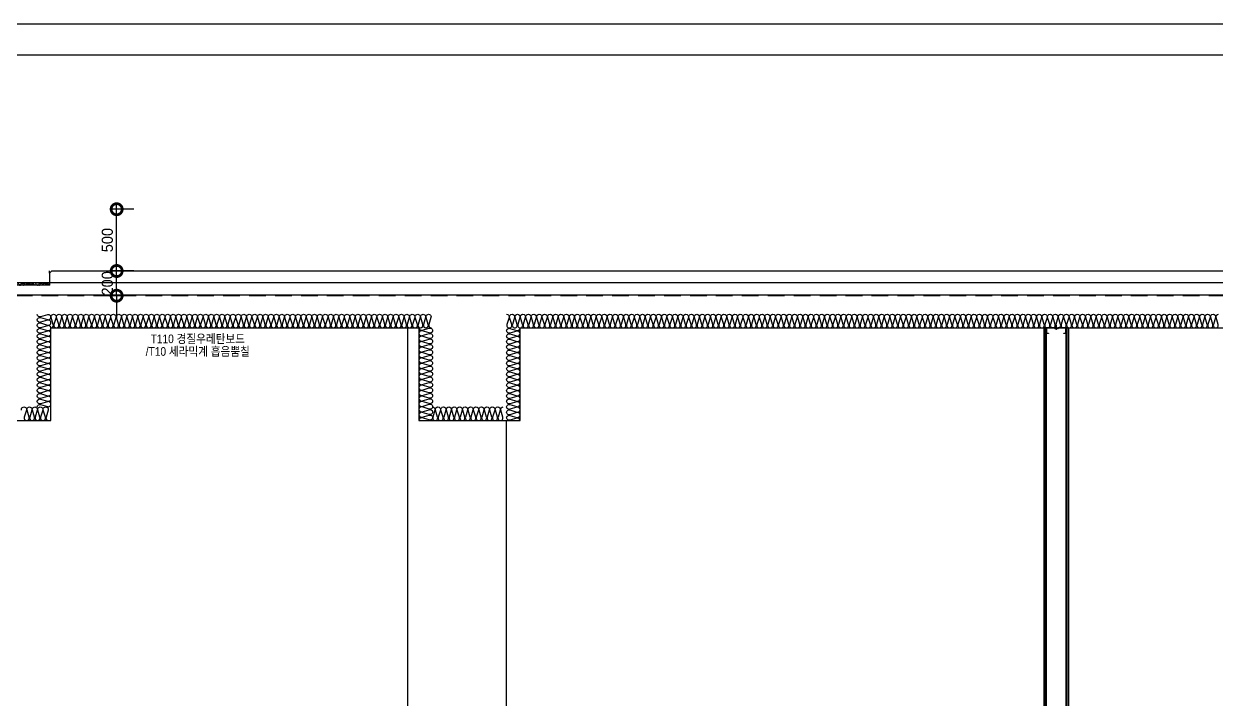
# Model space of a CAD drawing. Header units: millimetres. Extents: x 19868 to 801382, y -4805 to 85279.
# Drawn here: x 718579 to 728233, y 38314 to 43779 of the extents above; entities that cross this region are included whole.
import ezdxf
from ezdxf.enums import TextEntityAlignment as Align

# ---------------------------------------------------------------- set-up
doc = ezdxf.new("R2010")
doc.units = ezdxf.units.MM
doc.header["$LTSCALE"] = 250
doc.linetypes.add('HID', pattern=[2.8, 1.8, -1])
doc.layers.get('Defpoints').update_dxf_attribs({"color": 151})
for name, color, linetype in [('8입면선', 8, 'Continuous'), ('A-ELE-8', 8, 'Continuous'), ('A-FIN', 6, 'Continuous'), ('A-FIN-8', 8, 'Continuous'), ('A-HAT-9', 9, 'Continuous'), ('A-HAT-WIREMESH', 9, 'g_mesh'), ('A-WALL-D', 7, 'Continuous'), ('A-WP', 1, 'HID'), ('GAGAM-DT', 7, 'Continuous'), ('ISL', 251, 'Continuous'), ('입면', 7, 'Continuous')]:
    doc.layers.add(name, color=color, linetype=linetype)
for name, color, linetype, plot in [('CK', 221, 'Continuous', False), ('NOPLOT', 191, 'Continuous', False), ('NOPLOT-단열', 225, 'Continuous', False)]:
    doc.layers.add(name, color=color, linetype=linetype, plot=plot)
doc.styles.add('Gdim', font='')
doc.styles.get('Gdim').set_extended_font_data('Dotum')
doc.linetypes.add('g_mesh', pattern='A,10,-0.8,["X",Gdim,S=0.6,R=0,X=-0.15,Y=-0.3],-0.8', length=11.6)
doc.dimstyles.new('Gdim50', dxfattribs={"dimscale": 30, "dimtxt": 3, "dimasz": 6, "dimexe": 1.5, "dimexo": 2, "dimgap": 1, "dimtad": 1, "dimdec": 0, "dimzin": 0, "dimdsep": 46, "dimlunit": 6, "dimtxsty": 'Gdim', "dimblk": 'DOTSMALL', "dimcen": 1.5, "dimdle": 1.5, "dimclrd": 256, "dimclre": 256, "dimclrt": 256, "dimazin": 0, "dimtfac": 1, "dimtdec": 0, "dimtix": 1, "dimtmove": 2, "dimatfit": 3, "dimldrblk": 'DOTSMALL', "dimfxl": 1.5, "dimtolj": 1, "dimtzin": 0, "dimlwd": -1, "dimlwe": -1, "dimarcsym": 1})

# ---------------------------------------------------------------- blocks, each defined once
blk = doc.blocks.new('A$C17189e19')
at = {"layer": 'A-HAT-9'}
h = blk.add_hatch(dxfattribs=at)
h.set_pattern_fill('AR-SAND', color=256, scale=0.3)
h.set_pattern_definition([(37.5, (-113396.389, 321843.363), (-0.4800094, 14.6823971), [0, -11.5824, 0, -12.954, 0, -12.3825]), (7.5, (-113396.389, 321843.363), (13.4856985, 21.504753), [0, -6.2484, 0, -10.4394, 0, -4.0005]), (327.5, (-113405.761, 321843.363), (23.7297711, 0.04311554), [0, -3.81, 0, -13.716, 0, -17.907]), (317.5, (-113405.761, 321843.363), (22.9066936, 6.6878797), [0, -1.905, 0, -8.9916, 0, -10.287])])
h.paths.add_polyline_path([(0, -96), (300, -96), (300, -116), (0, -116)])
at = {"layer": 'A-FIN'}
for points in [[(-18, 0), (0, -18), (0, -116), (300, -116), (300, -18), (318, 0)], [(0, -96), (300, -96)]]:
    blk.add_lwpolyline(points, dxfattribs=at)
at = {"layer": 'NOPLOT'}
for p, q in [((0, -18), (0, 0)), ((300, -18), (300, 0))]:
    blk.add_line(p, q, dxfattribs=at)
blk = doc.blocks.new('_DotSmall')
at = {"color": 0, "linetype": 'ByBlock', "const_width": 0.5}
blk.add_lwpolyline([(-0.0625, 0, 1), (0.0625, 0, 1)], format="xyb", close=True, dxfattribs=at)
blk = doc.blocks.new('*D153')
at = {"layer": 'CK', "transparency": 16777216}
for p, q in [((719330.7, 41778.9), (719330.7, 41958.9)), ((719469, 41778.9), (719285.7, 41778.9)), ((719330.7, 41578.9), (719330.7, 41778.9)), ((719469, 41578.9), (719285.7, 41578.9)), ((719330.7, 41578.9), (719330.7, 41398.9))]:
    blk.add_line(p, q, dxfattribs=at)
at = {"layer": 'Defpoints', "color": 0, "transparency": 16777216}
for p in [(719330.7, 41778.9), (719529, 41778.9), (719529, 41578.9)]:
    blk.add_point(p, dxfattribs=at)
at = {"layer": 'CK', "transparency": 16777216, "xscale": 180, "yscale": 180, "zscale": 180}
for p, rotation in [((719330.7, 41778.9), 270), ((719330.7, 41578.9), 90)]:
    blk.add_blockref('_DotSmall', p, dxfattribs=dict(at, rotation=rotation))
at = {"layer": 'CK', "transparency": 16777216, "insert": (719255.6, 41678.9), "char_height": 90, "attachment_point": 5, "rotation": 90, "style": 'Gdim'}
blk.add_mtext('\\A1;200', dxfattribs=at)
blk = doc.blocks.new('*D154')
at = {"layer": 'CK', "transparency": 16777216}
for p, q in [((719330.7, 41733.9), (719330.7, 42323.9)), ((719469, 42278.9), (719285.7, 42278.9)), ((719469, 41778.9), (719285.7, 41778.9))]:
    blk.add_line(p, q, dxfattribs=at)
at = {"layer": 'Defpoints', "color": 0, "transparency": 16777216}
for p in [(719330.7, 42278.9), (719529, 42278.9), (719529, 41778.9)]:
    blk.add_point(p, dxfattribs=at)
at = {"layer": 'CK', "transparency": 16777216, "xscale": 180, "yscale": 180, "zscale": 180}
for p, rotation in [((719330.7, 42278.9), 90), ((719330.7, 41778.9), 270)]:
    blk.add_blockref('_DotSmall', p, dxfattribs=dict(at, rotation=rotation))
at = {"layer": 'CK', "transparency": 16777216, "insert": (719255.6, 42028.9), "char_height": 90, "attachment_point": 5, "rotation": 90, "style": 'Gdim'}
blk.add_mtext('\\A1;500', dxfattribs=at)
blk = doc.blocks.new('*U226')
at = {"layer": '8입면선', "color": 8}
for p, q in [((3316397.6, 472011.4), (3316397.6, 478401.4)), ((3316577.6, 472011.4), (3316577.6, 478401.4))]:
    blk.add_line(p, q, dxfattribs=at)
at = {"layer": 'A-WALL-D'}
for p, q in [((3316387.6, 478401.4), (3316387.6, 472011.4)), ((3316407.6, 478401.4), (3316387.6, 478401.4)), ((3316407.6, 472021.4), (3316407.6, 478401.4)), ((3316567.6, 472021.4), (3316567.6, 478401.4)), ((3316587.6, 478401.4), (3316567.6, 478401.4)), ((3316587.6, 478401.4), (3316587.6, 472011.4)), ((3316407.6, 472011.4), (3316387.6, 472011.4)), ((3316587.6, 472011.4), (3316567.6, 472011.4))]:
    blk.add_line(p, q, dxfattribs=at)
at = {"layer": 'CK', "linetype": 'Continuous'}
blk.add_line((3316472.9, 472011.4), (3316502.3, 472011.4), dxfattribs=at)
at = {"layer": 'GAGAM-DT', "color": 8}
for p, q in [((3316492.7, 478395.6), (3316482.8, 478395.6)), ((3316482.8, 478395.6), (3316482.8, 478392.1)), ((3316491.2, 478390.6), (3316484.3, 478390.6)), ((3316485.3, 478395.6), (3316485.3, 478427)), ((3316490.3, 478421.5), (3316485.3, 478427)), ((3316485.3, 478395.6), (3316485.3, 478390.6)), ((3316490.3, 478395.6), (3316490.3, 478421.5)), ((3316490.3, 478395.6), (3316490.3, 478390.6)), ((3316492.7, 478395.6), (3316492.7, 478392.1)), ((3316482.8, 472017.2), (3316482.8, 472020.7)), ((3316492.7, 472017.2), (3316482.8, 472017.2)), ((3316491.2, 472022.2), (3316484.3, 472022.2)), ((3316485.3, 472017.2), (3316485.3, 472022.2)), ((3316485.3, 472017.2), (3316485.3, 471985.8)), ((3316490.3, 471991.3), (3316485.3, 471985.8)), ((3316490.3, 472017.2), (3316490.3, 472022.2)), ((3316490.3, 472017.2), (3316490.3, 471991.3)), ((3316492.7, 472017.2), (3316492.7, 472020.7))]:
    blk.add_line(p, q, dxfattribs=at)
for centre, start, end in [((3316484.3, 478392.1), 180, 270), ((3316491.2, 478392.1), 270, 0), ((3316484.3, 472020.7), 90, 180), ((3316491.2, 472020.7), 0, 90)]:
    blk.add_arc(centre, 1.51, start, end, dxfattribs=at)
at = {"layer": '입면', "color": 6}
for p, q in [((3316407.6, 478356.4), (3316407.6, 478401.4)), ((3316407.6, 478401.4), (3316472.9, 478401.4)), ((3316425.4, 478356.4), (3316407.6, 478356.4)), ((3316472.4, 478400.2), (3316408.8, 478400.2)), ((3316408.8, 478400.2), (3316408.8, 478357.6)), ((3316408.8, 478357.6), (3316425.4, 478357.6)), ((3316425.4, 478357.6), (3316425.4, 478356.4)), ((3316477.4, 478394.4), (3316472.4, 478400.2)), ((3316472.9, 478401.4), (3316477.9, 478395.6)), ((3316497.8, 478394.4), (3316477.4, 478394.4)), ((3316477.9, 478395.6), (3316497.3, 478395.6)), ((3316497.3, 478395.6), (3316502.3, 478401.4)), ((3316502.8, 478400.2), (3316497.8, 478394.4)), ((3316502.3, 478401.4), (3316567.6, 478401.4)), ((3316566.4, 478400.2), (3316502.8, 478400.2)), ((3316549.8, 478356.4), (3316549.8, 478357.6)), ((3316549.8, 478357.6), (3316566.4, 478357.6)), ((3316567.6, 478356.4), (3316549.8, 478356.4)), ((3316566.4, 478357.6), (3316566.4, 478400.2)), ((3316567.6, 478401.4), (3316567.6, 478356.4)), ((3316425.4, 472056.4), (3316407.6, 472056.4)), ((3316407.6, 472056.4), (3316407.6, 472011.4)), ((3316407.6, 472011.4), (3316472.9, 472011.4)), ((3316408.8, 472012.6), (3316408.8, 472055.2)), ((3316408.8, 472055.2), (3316425.4, 472055.2)), ((3316472.4, 472012.6), (3316408.8, 472012.6)), ((3316425.4, 472055.2), (3316425.4, 472056.4)), ((3316477.4, 472018.5), (3316472.4, 472012.6)), ((3316472.9, 472011.4), (3316477.9, 472017.3)), ((3316497.8, 472018.5), (3316477.4, 472018.5)), ((3316477.9, 472017.3), (3316497.3, 472017.3)), ((3316497.3, 472017.3), (3316502.3, 472011.4)), ((3316502.8, 472012.6), (3316497.8, 472018.5)), ((3316502.3, 472011.4), (3316567.6, 472011.4)), ((3316566.4, 472012.6), (3316502.8, 472012.6)), ((3316567.6, 472056.4), (3316549.8, 472056.4)), ((3316549.8, 472056.4), (3316549.8, 472055.2)), ((3316549.8, 472055.2), (3316566.4, 472055.2)), ((3316566.4, 472055.2), (3316566.4, 472012.6)), ((3316567.6, 472011.4), (3316567.6, 472056.4))]:
    blk.add_line(p, q, dxfattribs=at)

msp = doc.modelspace()

# ---------------------------------------------------------------- linework, layer by layer
at = {"layer": 'A-ELE-8'}
for p, q in [((717788.2, 43778.9), (744238.2, 43778.9)), ((718338.2, 43528.9), (744238.2, 43528.9)), ((721688.2, 34928.9), (721688.2, 41318.9)), ((722488.2, 34928.9), (722488.2, 40568.9))]:
    msp.add_line(p, q, dxfattribs=at)
at = {"layer": 'A-FIN'}
msp.add_line((718806.2, 41778.9), (744330.2, 41778.9), dxfattribs=at)
at = {"layer": 'A-FIN-8'}
msp.add_line((718306.4, 41586.9), (744320, 41586.9), dxfattribs=at)
at = {"layer": 'A-HAT-WIREMESH', "ltscale": 0.6}
msp.add_line((744330.2, 41682.9), (718296.2, 41682.9), dxfattribs=at)
at = {"layer": 'A-WP', "ltscale": 0.3}
msp.add_line((718303.4, 41581.9), (744323.1, 41581.9), dxfattribs=at)
at = {"layer": 'ISL'}
for points in [[(718688.2, 40679, -0.509267), (718714.9, 40698.4), (718771.5, 40681.5, 1.372593), (718771.5, 40720.4), (718714.9, 40703.5, -0.509267), (718688.2, 40723, -0.509267), (718714.9, 40742.4), (718771.5, 40725.5, 1.372593), (718771.5, 40764.4), (718714.9, 40747.5, -0.509267), (718688.2, 40767, -0.509267), (718714.9, 40786.4), (718771.5, 40769.5, 1.372593), (718771.5, 40808.4), (718714.9, 40791.5, -0.509267), (718688.2, 40811, -0.509267), (718714.9, 40830.4), (718771.5, 40813.5, 1.372593), (718771.5, 40852.4), (718714.9, 40835.5, -0.509267), (718688.2, 40855, -0.509267), (718714.9, 40874.4), (718771.5, 40857.5, 1.372593), (718771.5, 40896.4), (718714.9, 40879.5, -0.509267), (718688.2, 40899, -0.509267), (718714.9, 40918.4), (718771.5, 40901.5, 1.372593), (718771.5, 40940.4), (718714.9, 40923.5, -0.509267), (718688.2, 40943, -0.509267), (718714.9, 40962.4), (718771.5, 40945.5, 1.372593), (718771.5, 40984.4), (718714.9, 40967.5, -0.509267), (718688.2, 40987, -0.509267), (718714.9, 41006.4), (718771.5, 40989.5, 1.372593), (718771.5, 41028.4), (718714.9, 41011.5, -0.509267), (718688.2, 41031, -0.509267), (718714.9, 41050.4), (718771.5, 41033.5, 1.372593), (718771.5, 41072.4), (718714.9, 41055.5, -0.509267), (718688.2, 41075, -0.509267), (718714.9, 41094.4), (718771.5, 41077.5, 1.372593), (718771.5, 41116.4), (718714.9, 41099.5, -0.509267), (718688.2, 41119, -0.509267), (718714.9, 41138.4), (718771.5, 41121.5, 1.372593), (718771.5, 41160.4), (718714.9, 41143.5, -0.509267), (718688.2, 41163, -0.509267), (718714.9, 41182.4), (718771.5, 41165.5, 1.372593), (718771.5, 41204.4), (718714.9, 41187.5, -0.509267), (718688.2, 41207, -0.509267), (718714.9, 41226.4), (718771.5, 41209.5, 1.372593), (718771.5, 41248.4), (718714.9, 41231.5, -0.509267), (718688.2, 41251, -0.509267), (718714.9, 41270.4), (718771.5, 41253.5, 1.372593), (718771.5, 41292.4), (718714.9, 41275.5, -0.509267), (718688.2, 41295, -0.509267), (718714.9, 41314.4), (718771.5, 41297.5, 1.372593), (718771.5, 41336.4), (718714.9, 41319.5, -0.509267), (718688.2, 41339, -0.509267), (718714.9, 41358.4), (718771.5, 41341.5, 1.372593), (718771.5, 41380.4), (718714.9, 41363.5, -0.509267), (718688.2, 41383, -0.509267), (718714.9, 41402.4), (718771.5, 41385.5, 1.372593), (718771.5, 41424.4), (718714.9, 41407.5, -0.509267), (718688.2, 41427)], [(718798.2, 41318.9, 0.509267), (718817.7, 41345.6), (718800.8, 41402.3, -1.372593), (718839.7, 41402.3), (718822.8, 41345.6, 0.509267), (718842.2, 41318.9, 0.509267), (718861.7, 41345.6), (718844.8, 41402.3, -1.372593), (718883.7, 41402.3), (718866.8, 41345.6, 0.509267), (718886.2, 41318.9, 0.509267), (718905.7, 41345.6), (718888.8, 41402.3, -1.372593), (718927.7, 41402.3), (718910.8, 41345.6, 0.509267), (718930.2, 41318.9, 0.509267), (718949.7, 41345.6), (718932.8, 41402.3, -1.372593), (718971.7, 41402.3), (718954.8, 41345.6, 0.509267), (718974.2, 41318.9, 0.509267), (718993.7, 41345.6), (718976.8, 41402.3, -1.372593), (719015.7, 41402.3), (718998.8, 41345.6, 0.509267), (719018.2, 41318.9, 0.509267), (719037.7, 41345.6), (719020.8, 41402.3, -1.372593), (719059.7, 41402.3), (719042.8, 41345.6, 0.509267), (719062.2, 41318.9, 0.509267), (719081.7, 41345.6), (719064.8, 41402.3, -1.372593), (719103.7, 41402.3), (719086.8, 41345.6, 0.509267), (719106.2, 41318.9, 0.509267), (719125.7, 41345.6), (719108.8, 41402.3, -1.372593), (719147.7, 41402.3), (719130.8, 41345.6, 0.509267), (719150.2, 41318.9, 0.509267), (719169.7, 41345.6), (719152.8, 41402.3, -1.372593), (719191.7, 41402.3), (719174.8, 41345.6, 0.509267), (719194.2, 41318.9, 0.509267), (719213.7, 41345.6), (719196.8, 41402.3, -1.372593), (719235.7, 41402.3), (719218.8, 41345.6, 0.509267), (719238.2, 41318.9, 0.509267), (719257.7, 41345.6), (719240.8, 41402.3, -1.372593), (719279.7, 41402.3), (719262.8, 41345.6, 0.509267), (719282.2, 41318.9, 0.509267), (719301.7, 41345.6), (719284.8, 41402.3, -1.372593), (719323.7, 41402.3), (719306.8, 41345.6, 0.509267), (719326.2, 41318.9, 0.509267), (719345.7, 41345.6), (719328.8, 41402.3, -1.372593), (719367.7, 41402.3), (719350.8, 41345.6, 0.509267), (719370.2, 41318.9, 0.509267), (719389.7, 41345.6), (719372.8, 41402.3, -1.372593), (719411.7, 41402.3), (719394.8, 41345.6, 0.509267), (719414.2, 41318.9, 0.509267), (719433.7, 41345.6), (719416.8, 41402.3, -1.372593), (719455.7, 41402.3), (719438.8, 41345.6, 0.509267), (719458.2, 41318.9, 0.509267), (719477.7, 41345.6), (719460.8, 41402.3, -1.372593), (719499.7, 41402.3), (719482.8, 41345.6, 0.509267), (719502.2, 41318.9, 0.509267), (719521.7, 41345.6), (719504.8, 41402.3, -1.372593), (719543.7, 41402.3), (719526.8, 41345.6, 0.509267), (719546.2, 41318.9, 0.509267), (719565.7, 41345.6), (719548.8, 41402.3, -1.372593), (719587.7, 41402.3), (719570.8, 41345.6, 0.509267), (719590.2, 41318.9, 0.509267), (719609.7, 41345.6), (719592.8, 41402.3, -1.372593), (719631.7, 41402.3), (719614.8, 41345.6, 0.509267), (719634.2, 41318.9, 0.509267), (719653.7, 41345.6), (719636.8, 41402.3, -1.372593), (719675.7, 41402.3), (719658.8, 41345.6, 0.509267), (719678.2, 41318.9, 0.509267), (719697.7, 41345.6), (719680.8, 41402.3, -1.372593), (719719.7, 41402.3), (719702.8, 41345.6, 0.509267), (719722.2, 41318.9, 0.509267), (719741.7, 41345.6), (719724.8, 41402.3, -1.372593), (719763.7, 41402.3), (719746.8, 41345.6, 0.509267), (719766.2, 41318.9, 0.509267), (719785.7, 41345.6), (719768.8, 41402.3, -1.372593), (719807.7, 41402.3), (719790.8, 41345.6, 0.509267), (719810.2, 41318.9, 0.509267), (719829.7, 41345.6), (719812.8, 41402.3, -1.372593), (719851.7, 41402.3), (719834.8, 41345.6, 0.509267), (719854.2, 41318.9, 0.509267), (719873.7, 41345.6), (719856.8, 41402.3, -1.372593), (719895.7, 41402.3), (719878.8, 41345.6, 0.509267), (719898.2, 41318.9, 0.509267), (719917.7, 41345.6), (719900.8, 41402.3, -1.372593), (719939.7, 41402.3), (719922.8, 41345.6, 0.509267), (719942.2, 41318.9, 0.509267), (719961.7, 41345.6), (719944.8, 41402.3, -1.372593), (719983.7, 41402.3), (719966.8, 41345.6, 0.509267), (719986.2, 41318.9, 0.509267), (720005.7, 41345.6), (719988.8, 41402.3, -1.372593), (720027.7, 41402.3), (720010.8, 41345.6, 0.509267), (720030.2, 41318.9, 0.509267), (720049.7, 41345.6), (720032.8, 41402.3, -1.372593), (720071.7, 41402.3), (720054.8, 41345.6, 0.509267), (720074.2, 41318.9, 0.509267), (720093.7, 41345.6), (720076.8, 41402.3, -1.372593), (720115.7, 41402.3), (720098.8, 41345.6, 0.509267), (720118.2, 41318.9, 0.509267), (720137.7, 41345.6), (720120.8, 41402.3, -1.372593), (720159.7, 41402.3), (720142.8, 41345.6, 0.509267), (720162.2, 41318.9, 0.509267), (720181.7, 41345.6), (720164.8, 41402.3, -1.372593), (720203.7, 41402.3), (720186.8, 41345.6, 0.509267), (720206.2, 41318.9, 0.509267), (720225.7, 41345.6), (720208.8, 41402.3, -1.372593), (720247.7, 41402.3), (720230.8, 41345.6, 0.509267), (720250.2, 41318.9, 0.509267), (720269.7, 41345.6), (720252.8, 41402.3, -1.372593), (720291.7, 41402.3), (720274.8, 41345.6, 0.509267), (720294.2, 41318.9, 0.509267), (720313.7, 41345.6), (720296.8, 41402.3, -1.372593), (720335.7, 41402.3), (720318.8, 41345.6, 0.509267), (720338.2, 41318.9, 0.509267), (720357.7, 41345.6), (720340.8, 41402.3, -1.372593), (720379.7, 41402.3), (720362.8, 41345.6, 0.509267), (720382.2, 41318.9, 0.509267), (720401.7, 41345.6), (720384.8, 41402.3, -1.372593), (720423.7, 41402.3), (720406.8, 41345.6, 0.509267), (720426.2, 41318.9, 0.509267), (720445.7, 41345.6), (720428.8, 41402.3, -1.372593), (720467.7, 41402.3), (720450.8, 41345.6, 0.509267), (720470.2, 41318.9, 0.509267), (720489.7, 41345.6), (720472.8, 41402.3, -1.372593), (720511.7, 41402.3), (720494.8, 41345.6, 0.509267), (720514.2, 41318.9, 0.509267), (720533.7, 41345.6), (720516.8, 41402.3, -1.372593), (720555.7, 41402.3), (720538.8, 41345.6, 0.509267), (720558.2, 41318.9, 0.509267), (720577.7, 41345.6), (720560.8, 41402.3, -1.372593), (720599.7, 41402.3), (720582.8, 41345.6, 0.509267), (720602.2, 41318.9, 0.509267), (720621.7, 41345.6), (720604.8, 41402.3, -1.372593), (720643.7, 41402.3), (720626.8, 41345.6, 0.509267), (720646.2, 41318.9, 0.509267), (720665.7, 41345.6), (720648.8, 41402.3, -1.372593), (720687.7, 41402.3), (720670.8, 41345.6, 0.509267), (720690.2, 41318.9, 0.509267), (720709.7, 41345.6), (720692.8, 41402.3, -1.372593), (720731.7, 41402.3), (720714.8, 41345.6, 0.509267), (720734.2, 41318.9, 0.509267), (720753.7, 41345.6), (720736.8, 41402.3, -1.372593), (720775.7, 41402.3), (720758.8, 41345.6, 0.509267), (720778.2, 41318.9, 0.509267), (720797.7, 41345.6), (720780.8, 41402.3, -1.372593), (720819.7, 41402.3), (720802.8, 41345.6, 0.509267), (720822.2, 41318.9, 0.509267), (720841.7, 41345.6), (720824.8, 41402.3, -1.372593), (720863.7, 41402.3), (720846.8, 41345.6, 0.509267), (720866.2, 41318.9, 0.509267), (720885.7, 41345.6), (720868.8, 41402.3, -1.372593), (720907.7, 41402.3), (720890.8, 41345.6, 0.509267), (720910.2, 41318.9, 0.509267), (720929.7, 41345.6), (720912.8, 41402.3, -1.372593), (720951.7, 41402.3), (720934.8, 41345.6, 0.509267), (720954.2, 41318.9, 0.509267), (720973.7, 41345.6), (720956.8, 41402.3, -1.372593), (720995.7, 41402.3), (720978.8, 41345.6, 0.509267), (720998.2, 41318.9, 0.509267), (721017.7, 41345.6), (721000.8, 41402.3, -1.372593), (721039.7, 41402.3), (721022.8, 41345.6, 0.509267), (721042.2, 41318.9, 0.509267), (721061.7, 41345.6), (721044.8, 41402.3, -1.372593), (721083.7, 41402.3), (721066.8, 41345.6, 0.509267), (721086.2, 41318.9, 0.509267), (721105.7, 41345.6), (721088.8, 41402.3, -1.372593), (721127.7, 41402.3), (721110.8, 41345.6, 0.509267), (721130.2, 41318.9, 0.509267), (721149.7, 41345.6), (721132.8, 41402.3, -1.372593), (721171.7, 41402.3), (721154.8, 41345.6, 0.509267), (721174.2, 41318.9, 0.509267), (721193.7, 41345.6), (721176.8, 41402.3, -1.372593), (721215.7, 41402.3), (721198.8, 41345.6, 0.509267), (721218.2, 41318.9, 0.509267), (721237.7, 41345.6), (721220.8, 41402.3, -1.372593), (721259.7, 41402.3), (721242.8, 41345.6, 0.509267), (721262.2, 41318.9, 0.509267), (721281.7, 41345.6), (721264.8, 41402.3, -1.372593), (721303.7, 41402.3), (721286.8, 41345.6, 0.509267), (721306.2, 41318.9, 0.509267), (721325.7, 41345.6), (721308.8, 41402.3, -1.372593), (721347.7, 41402.3), (721330.8, 41345.6, 0.509267), (721350.2, 41318.9, 0.509267), (721369.7, 41345.6), (721352.8, 41402.3, -1.372593), (721391.7, 41402.3), (721374.8, 41345.6, 0.509267), (721394.2, 41318.9, 0.509267), (721413.7, 41345.6), (721396.8, 41402.3, -1.372593), (721435.7, 41402.3), (721418.8, 41345.6, 0.509267), (721438.2, 41318.9, 0.509267), (721457.7, 41345.6), (721440.8, 41402.3, -1.372593), (721479.7, 41402.3), (721462.8, 41345.6, 0.509267), (721482.2, 41318.9, 0.509267), (721501.7, 41345.6), (721484.8, 41402.3, -1.372593), (721523.7, 41402.3), (721506.8, 41345.6, 0.509267), (721526.2, 41318.9, 0.509267), (721545.7, 41345.6), (721528.8, 41402.3, -1.372593), (721567.7, 41402.3), (721550.8, 41345.6, 0.509267), (721570.2, 41318.9, 0.509267), (721589.7, 41345.6), (721572.8, 41402.3, -1.372593), (721611.7, 41402.3), (721594.8, 41345.6, 0.509267), (721614.2, 41318.9, 0.509267), (721633.7, 41345.6), (721616.8, 41402.3, -1.372593), (721655.7, 41402.3), (721638.8, 41345.6, 0.509267), (721658.2, 41318.9, 0.509267), (721677.7, 41345.6), (721660.8, 41402.3, -1.372593), (721699.7, 41402.3), (721682.8, 41345.6, 0.509267), (721702.2, 41318.9, 0.509267), (721721.7, 41345.6), (721704.8, 41402.3, -1.372593), (721743.7, 41402.3), (721726.8, 41345.6, 0.509267), (721746.2, 41318.9, 0.509267), (721765.7, 41345.6), (721748.8, 41402.3, -1.372593), (721787.7, 41402.3), (721770.8, 41345.6, 0.509267), (721790.2, 41318.9, 0.509267), (721809.7, 41345.6), (721792.8, 41402.3, -1.372593), (721831.7, 41402.3), (721814.8, 41345.6, 0.509267), (721834.2, 41318.9, 0.509267), (721853.7, 41345.6), (721836.8, 41402.3, -1.372593), (721875.7, 41402.3), (721858.8, 41345.6, 0.509267), (721878.2, 41318.9)], [(722488.2, 41428.9, -0.509267), (722507.7, 41402.3), (722490.8, 41345.6, 1.372593), (722529.7, 41345.6), (722512.8, 41402.3, -0.509267), (722532.2, 41428.9, -0.509267), (722551.7, 41402.3), (722534.8, 41345.6, 1.372593), (722573.7, 41345.6), (722556.8, 41402.3, -0.509267), (722576.2, 41428.9, -0.509267), (722595.7, 41402.3), (722578.8, 41345.6, 1.372593), (722617.7, 41345.6), (722600.8, 41402.3, -0.509267), (722620.2, 41428.9, -0.509267), (722639.7, 41402.3), (722622.8, 41345.6, 1.372593), (722661.7, 41345.6), (722644.8, 41402.3, -0.509267), (722664.2, 41428.9, -0.509267), (722683.7, 41402.3), (722666.8, 41345.6, 1.372593), (722705.7, 41345.6), (722688.8, 41402.3, -0.509267), (722708.2, 41428.9, -0.509267), (722727.7, 41402.3), (722710.8, 41345.6, 1.372593), (722749.7, 41345.6), (722732.8, 41402.3, -0.509267), (722752.2, 41428.9, -0.509267), (722771.7, 41402.3), (722754.8, 41345.6, 1.372593), (722793.7, 41345.6), (722776.8, 41402.3, -0.509267), (722796.2, 41428.9, -0.509267), (722815.7, 41402.3), (722798.8, 41345.6, 1.372593), (722837.7, 41345.6), (722820.8, 41402.3, -0.509267), (722840.2, 41428.9, -0.509267), (722859.7, 41402.3), (722842.8, 41345.6, 1.372593), (722881.7, 41345.6), (722864.8, 41402.3, -0.509267), (722884.2, 41428.9, -0.509267), (722903.7, 41402.3), (722886.8, 41345.6, 1.372593), (722925.7, 41345.6), (722908.8, 41402.3, -0.509267), (722928.2, 41428.9, -0.509267), (722947.7, 41402.3), (722930.8, 41345.6, 1.372593), (722969.7, 41345.6), (722952.8, 41402.3, -0.509267), (722972.2, 41428.9, -0.509267), (722991.7, 41402.3), (722974.8, 41345.6, 1.372593), (723013.7, 41345.6), (722996.8, 41402.3, -0.509267), (723016.2, 41428.9, -0.509267), (723035.7, 41402.3), (723018.8, 41345.6, 1.372593), (723057.7, 41345.6), (723040.8, 41402.3, -0.509267), (723060.2, 41428.9, -0.509267), (723079.7, 41402.3), (723062.8, 41345.6, 1.372593), (723101.7, 41345.6), (723084.8, 41402.3, -0.509267), (723104.2, 41428.9, -0.509267), (723123.7, 41402.3), (723106.8, 41345.6, 1.372593), (723145.7, 41345.6), (723128.8, 41402.3, -0.509267), (723148.2, 41428.9, -0.509267), (723167.7, 41402.3), (723150.8, 41345.6, 1.372593), (723189.7, 41345.6), (723172.8, 41402.3, -0.509267), (723192.2, 41428.9, -0.509267), (723211.7, 41402.3), (723194.8, 41345.6, 1.372593), (723233.7, 41345.6), (723216.8, 41402.3, -0.509267), (723236.2, 41428.9, -0.509267), (723255.7, 41402.3), (723238.8, 41345.6, 1.372593), (723277.7, 41345.6), (723260.8, 41402.3, -0.509267), (723280.2, 41428.9, -0.509267), (723299.7, 41402.3), (723282.8, 41345.6, 1.372593), (723321.7, 41345.6), (723304.8, 41402.3, -0.509267), (723324.2, 41428.9, -0.509267), (723343.7, 41402.3), (723326.8, 41345.6, 1.372593), (723365.7, 41345.6), (723348.8, 41402.3, -0.509267), (723368.2, 41428.9, -0.509267), (723387.7, 41402.3), (723370.8, 41345.6, 1.372593), (723409.7, 41345.6), (723392.8, 41402.3, -0.509267), (723412.2, 41428.9, -0.509267), (723431.7, 41402.3), (723414.8, 41345.6, 1.372593), (723453.7, 41345.6), (723436.8, 41402.3, -0.509267), (723456.2, 41428.9, -0.509267), (723475.7, 41402.3), (723458.8, 41345.6, 1.372593), (723497.7, 41345.6), (723480.8, 41402.3, -0.509267), (723500.2, 41428.9, -0.509267), (723519.7, 41402.3), (723502.8, 41345.6, 1.372593), (723541.7, 41345.6), (723524.8, 41402.3, -0.509267), (723544.2, 41428.9, -0.509267), (723563.7, 41402.3), (723546.8, 41345.6, 1.372593), (723585.7, 41345.6), (723568.8, 41402.3, -0.509267), (723588.2, 41428.9, -0.509267), (723607.7, 41402.3), (723590.8, 41345.6, 1.372593), (723629.7, 41345.6), (723612.8, 41402.3, -0.509267), (723632.2, 41428.9, -0.509267), (723651.7, 41402.3), (723634.8, 41345.6, 1.372593), (723673.7, 41345.6), (723656.8, 41402.3, -0.509267), (723676.2, 41428.9, -0.509267), (723695.7, 41402.3), (723678.8, 41345.6, 1.372593), (723717.7, 41345.6), (723700.8, 41402.3, -0.509267), (723720.2, 41428.9, -0.509267), (723739.7, 41402.3), (723722.8, 41345.6, 1.372593), (723761.7, 41345.6), (723744.8, 41402.3, -0.509267), (723764.2, 41428.9, -0.509267), (723783.7, 41402.3), (723766.8, 41345.6, 1.372593), (723805.7, 41345.6), (723788.8, 41402.3, -0.509267), (723808.2, 41428.9, -0.509267), (723827.7, 41402.3), (723810.8, 41345.6, 1.372593), (723849.7, 41345.6), (723832.8, 41402.3, -0.509267), (723852.2, 41428.9, -0.509267), (723871.7, 41402.3), (723854.8, 41345.6, 1.372593), (723893.7, 41345.6), (723876.8, 41402.3, -0.509267), (723896.2, 41428.9, -0.509267), (723915.7, 41402.3), (723898.8, 41345.6, 1.372593), (723937.7, 41345.6), (723920.8, 41402.3, -0.509267), (723940.2, 41428.9, -0.509267), (723959.7, 41402.3), (723942.8, 41345.6, 1.372593), (723981.7, 41345.6), (723964.8, 41402.3, -0.509267), (723984.2, 41428.9, -0.509267), (724003.7, 41402.3), (723986.8, 41345.6, 1.372593), (724025.7, 41345.6), (724008.8, 41402.3, -0.509267), (724028.2, 41428.9, -0.509267), (724047.7, 41402.3), (724030.8, 41345.6, 1.372593), (724069.7, 41345.6), (724052.8, 41402.3, -0.509267), (724072.2, 41428.9, -0.509267), (724091.7, 41402.3), (724074.8, 41345.6, 1.372593), (724113.7, 41345.6), (724096.8, 41402.3, -0.509267), (724116.2, 41428.9, -0.509267), (724135.7, 41402.3), (724118.8, 41345.6, 1.372593), (724157.7, 41345.6), (724140.8, 41402.3, -0.509267), (724160.2, 41428.9, -0.509267), (724179.7, 41402.3), (724162.8, 41345.6, 1.372593), (724201.7, 41345.6), (724184.8, 41402.3, -0.509267), (724204.2, 41428.9, -0.509267), (724223.7, 41402.3), (724206.8, 41345.6, 1.372593), (724245.7, 41345.6), (724228.8, 41402.3, -0.509267), (724248.2, 41428.9, -0.509267), (724267.7, 41402.3), (724250.8, 41345.6, 1.372593), (724289.7, 41345.6), (724272.8, 41402.3, -0.509267), (724292.2, 41428.9, -0.509267), (724311.7, 41402.3), (724294.8, 41345.6, 1.372593), (724333.7, 41345.6), (724316.8, 41402.3, -0.509267), (724336.2, 41428.9, -0.509267), (724355.7, 41402.3), (724338.8, 41345.6, 1.372593), (724377.7, 41345.6), (724360.8, 41402.3, -0.509267), (724380.2, 41428.9, -0.509267), (724399.7, 41402.3), (724382.8, 41345.6, 1.372593), (724421.7, 41345.6), (724404.8, 41402.3, -0.509267), (724424.2, 41428.9, -0.509267), (724443.7, 41402.3), (724426.8, 41345.6, 1.372593), (724465.7, 41345.6), (724448.8, 41402.3, -0.509267), (724468.2, 41428.9, -0.509267), (724487.7, 41402.3), (724470.8, 41345.6, 1.372593), (724509.7, 41345.6), (724492.8, 41402.3, -0.509267), (724512.2, 41428.9, -0.509267), (724531.7, 41402.3), (724514.8, 41345.6, 1.372593), (724553.7, 41345.6), (724536.8, 41402.3, -0.509267), (724556.2, 41428.9, -0.509267), (724575.7, 41402.3), (724558.8, 41345.6, 1.372593), (724597.7, 41345.6), (724580.8, 41402.3, -0.509267), (724600.2, 41428.9, -0.509267), (724619.7, 41402.3), (724602.8, 41345.6, 1.372593), (724641.7, 41345.6), (724624.8, 41402.3, -0.509267), (724644.2, 41428.9, -0.509267), (724663.7, 41402.3), (724646.8, 41345.6, 1.372593), (724685.7, 41345.6), (724668.8, 41402.3, -0.509267), (724688.2, 41428.9, -0.509267), (724707.7, 41402.3), (724690.8, 41345.6, 1.372593), (724729.7, 41345.6), (724712.8, 41402.3, -0.509267), (724732.2, 41428.9, -0.509267), (724751.7, 41402.3), (724734.8, 41345.6, 1.372593), (724773.7, 41345.6), (724756.8, 41402.3, -0.509267), (724776.2, 41428.9, -0.509267), (724795.7, 41402.3), (724778.8, 41345.6, 1.372593), (724817.7, 41345.6), (724800.8, 41402.3, -0.509267), (724820.2, 41428.9, -0.509267), (724839.7, 41402.3), (724822.8, 41345.6, 1.372593), (724861.7, 41345.6), (724844.8, 41402.3, -0.509267), (724864.2, 41428.9, -0.509267), (724883.7, 41402.3), (724866.8, 41345.6, 1.372593), (724905.7, 41345.6), (724888.8, 41402.3, -0.509267), (724908.2, 41428.9, -0.509267), (724927.7, 41402.3), (724910.8, 41345.6, 1.372593), (724949.7, 41345.6), (724932.8, 41402.3, -0.509267), (724952.2, 41428.9, -0.509267), (724971.7, 41402.3), (724954.8, 41345.6, 1.372593), (724993.7, 41345.6), (724976.8, 41402.3, -0.509267), (724996.2, 41428.9, -0.509267), (725015.7, 41402.3), (724998.8, 41345.6, 1.372593), (725037.7, 41345.6), (725020.8, 41402.3, -0.509267), (725040.2, 41428.9, -0.509267), (725059.7, 41402.3), (725042.8, 41345.6, 1.372593), (725081.7, 41345.6), (725064.8, 41402.3, -0.509267), (725084.2, 41428.9, -0.509267), (725103.7, 41402.3), (725086.8, 41345.6, 1.372593), (725125.7, 41345.6), (725108.8, 41402.3, -0.509267), (725128.2, 41428.9, -0.509267), (725147.7, 41402.3), (725130.8, 41345.6, 1.372593), (725169.7, 41345.6), (725152.8, 41402.3, -0.509267), (725172.2, 41428.9, -0.509267), (725191.7, 41402.3), (725174.8, 41345.6, 1.372593), (725213.7, 41345.6), (725196.8, 41402.3, -0.509267), (725216.2, 41428.9, -0.509267), (725235.7, 41402.3), (725218.8, 41345.6, 1.372593), (725257.7, 41345.6), (725240.8, 41402.3, -0.509267), (725260.2, 41428.9, -0.509267), (725279.7, 41402.3), (725262.8, 41345.6, 1.372593), (725301.7, 41345.6), (725284.8, 41402.3, -0.509267), (725304.2, 41428.9, -0.509267), (725323.7, 41402.3), (725306.8, 41345.6, 1.372593), (725345.7, 41345.6), (725328.8, 41402.3, -0.509267), (725348.2, 41428.9, -0.509267), (725367.7, 41402.3), (725350.8, 41345.6, 1.372593), (725389.7, 41345.6), (725372.8, 41402.3, -0.509267), (725392.2, 41428.9, -0.509267), (725411.7, 41402.3), (725394.8, 41345.6, 1.372593), (725433.7, 41345.6), (725416.8, 41402.3, -0.509267), (725436.2, 41428.9, -0.509267), (725455.7, 41402.3), (725438.8, 41345.6, 1.372593), (725477.7, 41345.6), (725460.8, 41402.3, -0.509267), (725480.2, 41428.9, -0.509267), (725499.7, 41402.3), (725482.8, 41345.6, 1.372593), (725521.7, 41345.6), (725504.8, 41402.3, -0.509267), (725524.2, 41428.9, -0.509267), (725543.7, 41402.3), (725526.8, 41345.6, 1.372593), (725565.7, 41345.6), (725548.8, 41402.3, -0.509267), (725568.2, 41428.9, -0.509267), (725587.7, 41402.3), (725570.8, 41345.6, 1.372593), (725609.7, 41345.6), (725592.8, 41402.3, -0.509267), (725612.2, 41428.9, -0.509267), (725631.7, 41402.3), (725614.8, 41345.6, 1.372593), (725653.7, 41345.6), (725636.8, 41402.3, -0.509267), (725656.2, 41428.9, -0.509267), (725675.7, 41402.3), (725658.8, 41345.6, 1.372593), (725697.7, 41345.6), (725680.8, 41402.3, -0.509267), (725700.2, 41428.9, -0.509267), (725719.7, 41402.3), (725702.8, 41345.6, 1.372593), (725741.7, 41345.6), (725724.8, 41402.3, -0.509267), (725744.2, 41428.9, -0.509267), (725763.7, 41402.3), (725746.8, 41345.6, 1.372593), (725785.7, 41345.6), (725768.8, 41402.3, -0.509267), (725788.2, 41428.9, -0.509267), (725807.7, 41402.3), (725790.8, 41345.6, 1.372593), (725829.7, 41345.6), (725812.8, 41402.3, -0.509267), (725832.2, 41428.9, -0.509267), (725851.7, 41402.3), (725834.8, 41345.6, 1.372593), (725873.7, 41345.6), (725856.8, 41402.3, -0.509267), (725876.2, 41428.9, -0.509267), (725895.7, 41402.3), (725878.8, 41345.6, 1.372593), (725917.7, 41345.6), (725900.8, 41402.3, -0.509267), (725920.2, 41428.9, -0.509267), (725939.7, 41402.3), (725922.8, 41345.6, 1.372593), (725961.7, 41345.6), (725944.8, 41402.3, -0.509267), (725964.2, 41428.9, -0.509267), (725983.7, 41402.3), (725966.8, 41345.6, 1.372593), (726005.7, 41345.6), (725988.8, 41402.3, -0.509267), (726008.2, 41428.9, -0.509267), (726027.7, 41402.3), (726010.8, 41345.6, 1.372593), (726049.7, 41345.6), (726032.8, 41402.3, -0.509267), (726052.2, 41428.9, -0.509267), (726071.7, 41402.3), (726054.8, 41345.6, 1.372593), (726093.7, 41345.6), (726076.8, 41402.3, -0.509267), (726096.2, 41428.9, -0.509267), (726115.7, 41402.3), (726098.8, 41345.6, 1.372593), (726137.7, 41345.6), (726120.8, 41402.3, -0.509267), (726140.2, 41428.9, -0.509267), (726159.7, 41402.3), (726142.8, 41345.6, 1.372593), (726181.7, 41345.6), (726164.8, 41402.3, -0.509267), (726184.2, 41428.9, -0.509267), (726203.7, 41402.3), (726186.8, 41345.6, 1.372593), (726225.7, 41345.6), (726208.8, 41402.3, -0.509267), (726228.2, 41428.9, -0.509267), (726247.7, 41402.3), (726230.8, 41345.6, 1.372593), (726269.7, 41345.6), (726252.8, 41402.3, -0.509267), (726272.2, 41428.9, -0.509267), (726291.7, 41402.3), (726274.8, 41345.6, 1.372593), (726313.7, 41345.6), (726296.8, 41402.3, -0.509267), (726316.2, 41428.9, -0.509267), (726335.7, 41402.3), (726318.8, 41345.6, 1.372593), (726357.7, 41345.6), (726340.8, 41402.3, -0.509267), (726360.2, 41428.9, -0.509267), (726379.7, 41402.3), (726362.8, 41345.6, 1.372593), (726401.7, 41345.6), (726384.8, 41402.3, -0.509267), (726404.2, 41428.9, -0.509267), (726423.7, 41402.3), (726406.8, 41345.6, 1.372593), (726445.7, 41345.6), (726428.8, 41402.3, -0.509267), (726448.2, 41428.9, -0.509267), (726467.7, 41402.3), (726450.8, 41345.6, 1.372593), (726489.7, 41345.6), (726472.8, 41402.3, -0.509267), (726492.2, 41428.9, -0.509267), (726511.7, 41402.3), (726494.8, 41345.6, 1.372593), (726533.7, 41345.6), (726516.8, 41402.3, -0.509267), (726536.2, 41428.9, -0.509267), (726555.7, 41402.3), (726538.8, 41345.6, 1.372593), (726577.7, 41345.6), (726560.8, 41402.3, -0.509267), (726580.2, 41428.9, -0.509267), (726599.7, 41402.3), (726582.8, 41345.6, 1.372593), (726621.7, 41345.6), (726604.8, 41402.3, -0.509267), (726624.2, 41428.9, -0.509267), (726643.7, 41402.3), (726626.8, 41345.6, 1.372593), (726665.7, 41345.6), (726648.8, 41402.3, -0.509267), (726668.2, 41428.9, -0.509267), (726687.7, 41402.3), (726670.8, 41345.6, 1.372593), (726709.7, 41345.6), (726692.8, 41402.3, -0.509267), (726712.2, 41428.9, -0.509267), (726731.7, 41402.3), (726714.8, 41345.6, 1.372593), (726753.7, 41345.6), (726736.8, 41402.3, -0.509267), (726756.2, 41428.9, -0.509267), (726775.7, 41402.3), (726758.8, 41345.6, 1.372593), (726797.7, 41345.6), (726780.8, 41402.3, -0.509267), (726800.2, 41428.9, -0.509267), (726819.7, 41402.3), (726802.8, 41345.6, 1.372593), (726841.7, 41345.6), (726824.8, 41402.3, -0.509267), (726844.2, 41428.9, -0.509267), (726863.7, 41402.3), (726846.8, 41345.6, 1.372593), (726885.7, 41345.6), (726868.8, 41402.3, -0.509267), (726888.2, 41428.9, -0.509267), (726907.7, 41402.3), (726890.8, 41345.6, 1.372593), (726929.7, 41345.6), (726912.8, 41402.3, -0.509267), (726932.2, 41428.9, -0.509267), (726951.7, 41402.3), (726934.8, 41345.6, 1.372593), (726973.7, 41345.6), (726956.8, 41402.3, -0.509267), (726976.2, 41428.9, -0.509267), (726995.7, 41402.3), (726978.8, 41345.6, 1.372593), (727017.7, 41345.6), (727000.8, 41402.3, -0.509267), (727020.2, 41428.9, -0.509267), (727039.7, 41402.3), (727022.8, 41345.6, 1.372593), (727061.7, 41345.6), (727044.8, 41402.3, -0.509267), (727064.2, 41428.9, -0.509267), (727083.7, 41402.3), (727066.8, 41345.6, 1.372593), (727105.7, 41345.6), (727088.8, 41402.3, -0.509267), (727108.2, 41428.9, -0.509267), (727127.7, 41402.3), (727110.8, 41345.6, 1.372593), (727149.7, 41345.6), (727132.8, 41402.3, -0.509267), (727152.2, 41428.9, -0.509267), (727171.7, 41402.3), (727154.8, 41345.6, 1.372593), (727193.7, 41345.6), (727176.8, 41402.3, -0.509267), (727196.2, 41428.9, -0.509267), (727215.7, 41402.3), (727198.8, 41345.6, 1.372593), (727237.7, 41345.6), (727220.8, 41402.3, -0.509267), (727240.2, 41428.9, -0.509267), (727259.7, 41402.3), (727242.8, 41345.6, 1.372593), (727281.7, 41345.6), (727264.8, 41402.3, -0.509267), (727284.2, 41428.9, -0.509267), (727303.7, 41402.3), (727286.8, 41345.6, 1.372593), (727325.7, 41345.6), (727308.8, 41402.3, -0.509267), (727328.2, 41428.9, -0.509267), (727347.7, 41402.3), (727330.8, 41345.6, 1.372593), (727369.7, 41345.6), (727352.8, 41402.3, -0.509267), (727372.2, 41428.9, -0.509267), (727391.7, 41402.3), (727374.8, 41345.6, 1.372593), (727413.7, 41345.6), (727396.8, 41402.3, -0.509267), (727416.2, 41428.9, -0.509267), (727435.7, 41402.3), (727418.8, 41345.6, 1.372593), (727457.7, 41345.6), (727440.8, 41402.3, -0.509267), (727460.2, 41428.9, -0.509267), (727479.7, 41402.3), (727462.8, 41345.6, 1.372593), (727501.7, 41345.6), (727484.8, 41402.3, -0.509267), (727504.2, 41428.9, -0.509267), (727523.7, 41402.3), (727506.8, 41345.6, 1.372593), (727545.7, 41345.6), (727528.8, 41402.3, -0.509267), (727548.2, 41428.9, -0.509267), (727567.7, 41402.3), (727550.8, 41345.6, 1.372593), (727589.7, 41345.6), (727572.8, 41402.3, -0.509267), (727592.2, 41428.9, -0.509267), (727611.7, 41402.3), (727594.8, 41345.6, 1.372593), (727633.7, 41345.6), (727616.8, 41402.3, -0.509267), (727636.2, 41428.9, -0.509267), (727655.7, 41402.3), (727638.8, 41345.6, 1.372593), (727677.7, 41345.6), (727660.8, 41402.3, -0.509267), (727680.2, 41428.9, -0.509267), (727699.7, 41402.3), (727682.8, 41345.6, 1.372593), (727721.7, 41345.6), (727704.8, 41402.3, -0.509267), (727724.2, 41428.9, -0.509267), (727743.7, 41402.3), (727726.8, 41345.6, 1.372593), (727765.7, 41345.6), (727748.8, 41402.3, -0.509267), (727768.2, 41428.9, -0.509267), (727787.7, 41402.3), (727770.8, 41345.6, 1.372593), (727809.7, 41345.6), (727792.8, 41402.3, -0.509267), (727812.2, 41428.9, -0.509267), (727831.7, 41402.3), (727814.8, 41345.6, 1.372593), (727853.7, 41345.6), (727836.8, 41402.3, -0.509267), (727856.2, 41428.9, -0.509267), (727875.7, 41402.3), (727858.8, 41345.6, 1.372593), (727897.7, 41345.6), (727880.8, 41402.3, -0.509267), (727900.2, 41428.9, -0.509267), (727919.7, 41402.3), (727902.8, 41345.6, 1.372593), (727941.7, 41345.6), (727924.8, 41402.3, -0.509267), (727944.2, 41428.9, -0.509267), (727963.7, 41402.3), (727946.8, 41345.6, 1.372593), (727985.7, 41345.6), (727968.8, 41402.3, -0.509267), (727988.2, 41428.9, -0.509267), (728007.7, 41402.3), (727990.8, 41345.6, 1.372593), (728029.7, 41345.6), (728012.8, 41402.3, -0.509267), (728032.2, 41428.9, -0.509267), (728051.7, 41402.3), (728034.8, 41345.6, 1.372593), (728073.7, 41345.6), (728056.8, 41402.3, -0.509267), (728076.2, 41428.9, -0.509267), (728095.7, 41402.3), (728078.8, 41345.6, 1.372593), (728117.7, 41345.6), (728100.8, 41402.3, -0.509267), (728120.2, 41428.9, -0.509267), (728139.7, 41402.3), (728122.8, 41345.6, 1.372593), (728161.7, 41345.6), (728144.8, 41402.3, -0.509267), (728164.2, 41428.9, -0.509267), (728183.7, 41402.3), (728166.8, 41345.6, 1.372593), (728205.7, 41345.6), (728188.8, 41402.3, -0.509267), (728208.2, 41428.9, -0.509267), (728227.7, 41402.3), (728210.8, 41345.6, 1.372593), (728249.7, 41345.6), (728232.8, 41402.3, -0.509267), (728252.2, 41428.9, -0.509267)], [(721778.2, 41318.9, 0.509267), (721804.9, 41299.5), (721861.5, 41316.3, -1.372593), (721861.5, 41277.5), (721804.9, 41294.3, 0.509267), (721778.2, 41274.9, 0.509267), (721804.9, 41255.5), (721861.5, 41272.3, -1.372593), (721861.5, 41233.5), (721804.9, 41250.3, 0.509267), (721778.2, 41230.9, 0.509267), (721804.9, 41211.5), (721861.5, 41228.3, -1.372593), (721861.5, 41189.5), (721804.9, 41206.3, 0.509267), (721778.2, 41186.9, 0.509267), (721804.9, 41167.5), (721861.5, 41184.3, -1.372593), (721861.5, 41145.5), (721804.9, 41162.3, 0.509267), (721778.2, 41142.9, 0.509267), (721804.9, 41123.5), (721861.5, 41140.3, -1.372593), (721861.5, 41101.5), (721804.9, 41118.3, 0.509267), (721778.2, 41098.9, 0.509267), (721804.9, 41079.5), (721861.5, 41096.3, -1.372593), (721861.5, 41057.5), (721804.9, 41074.3, 0.509267), (721778.2, 41054.9, 0.509267), (721804.9, 41035.5), (721861.5, 41052.3, -1.372593), (721861.5, 41013.5), (721804.9, 41030.3, 0.509267), (721778.2, 41010.9, 0.509267), (721804.9, 40991.5), (721861.5, 41008.3, -1.372593), (721861.5, 40969.5), (721804.9, 40986.3, 0.509267), (721778.2, 40966.9, 0.509267), (721804.9, 40947.5), (721861.5, 40964.3, -1.372593), (721861.5, 40925.5), (721804.9, 40942.3, 0.509267), (721778.2, 40922.9, 0.509267), (721804.9, 40903.5), (721861.5, 40920.3, -1.372593), (721861.5, 40881.5), (721804.9, 40898.3, 0.509267), (721778.2, 40878.9, 0.509267), (721804.9, 40859.5), (721861.5, 40876.3, -1.372593), (721861.5, 40837.5), (721804.9, 40854.3, 0.509267), (721778.2, 40834.9, 0.509267), (721804.9, 40815.5), (721861.5, 40832.3, -1.372593), (721861.5, 40793.5), (721804.9, 40810.3, 0.509267), (721778.2, 40790.9, 0.509267), (721804.9, 40771.5), (721861.5, 40788.3, -1.372593), (721861.5, 40749.5), (721804.9, 40766.3, 0.509267), (721778.2, 40746.9, 0.509267), (721804.9, 40727.5), (721861.5, 40744.3, -1.372593), (721861.5, 40705.5), (721804.9, 40722.3, 0.509267), (721778.2, 40702.9, 0.509267), (721804.9, 40683.5), (721861.5, 40700.3, -1.372593), (721861.5, 40661.5), (721804.9, 40678.3, 0.509267), (721778.2, 40658.9, 0.509267), (721804.9, 40639.5), (721861.5, 40656.3, -1.372593), (721861.5, 40617.5), (721804.9, 40634.3, 0.509267), (721778.2, 40614.9, 0.509267), (721804.9, 40595.5), (721861.5, 40612.3, -1.372593), (721861.5, 40573.5), (721804.9, 40590.3, 0.509267), (721778.2, 40570.9)], [(722598.2, 40569, 0.509267), (722571.5, 40588.4), (722514.9, 40571.5, -1.372593), (722514.9, 40610.4), (722571.5, 40593.5, 0.509267), (722598.2, 40613, 0.509267), (722571.5, 40632.4), (722514.9, 40615.5, -1.372593), (722514.9, 40654.4), (722571.5, 40637.5, 0.509267), (722598.2, 40657, 0.509267), (722571.5, 40676.4), (722514.9, 40659.5, -1.372593), (722514.9, 40698.4), (722571.5, 40681.5, 0.509267), (722598.2, 40701, 0.509267), (722571.5, 40720.4), (722514.9, 40703.5, -1.372593), (722514.9, 40742.4), (722571.5, 40725.5, 0.509267), (722598.2, 40745, 0.509267), (722571.5, 40764.4), (722514.9, 40747.5, -1.372593), (722514.9, 40786.4), (722571.5, 40769.5, 0.509267), (722598.2, 40789, 0.509267), (722571.5, 40808.4), (722514.9, 40791.5, -1.372593), (722514.9, 40830.4), (722571.5, 40813.5, 0.509267), (722598.2, 40833, 0.509267), (722571.5, 40852.4), (722514.9, 40835.5, -1.372593), (722514.9, 40874.4), (722571.5, 40857.5, 0.509267), (722598.2, 40877, 0.509267), (722571.5, 40896.4), (722514.9, 40879.5, -1.372593), (722514.9, 40918.4), (722571.5, 40901.5, 0.509267), (722598.2, 40921, 0.509267), (722571.5, 40940.4), (722514.9, 40923.5, -1.372593), (722514.9, 40962.4), (722571.5, 40945.5, 0.509267), (722598.2, 40965, 0.509267), (722571.5, 40984.4), (722514.9, 40967.5, -1.372593), (722514.9, 41006.4), (722571.5, 40989.5, 0.509267), (722598.2, 41009, 0.509267), (722571.5, 41028.4), (722514.9, 41011.5, -1.372593), (722514.9, 41050.4), (722571.5, 41033.5, 0.509267), (722598.2, 41053, 0.509267), (722571.5, 41072.4), (722514.9, 41055.5, -1.372593), (722514.9, 41094.4), (722571.5, 41077.5, 0.509267), (722598.2, 41097, 0.509267), (722571.5, 41116.4), (722514.9, 41099.5, -1.372593), (722514.9, 41138.4), (722571.5, 41121.5, 0.509267), (722598.2, 41141, 0.509267), (722571.5, 41160.4), (722514.9, 41143.5, -1.372593), (722514.9, 41182.4), (722571.5, 41165.5, 0.509267), (722598.2, 41185, 0.509267), (722571.5, 41204.4), (722514.9, 41187.5, -1.372593), (722514.9, 41226.4), (722571.5, 41209.5, 0.509267), (722598.2, 41229, 0.509267), (722571.5, 41248.4), (722514.9, 41231.5, -1.372593), (722514.9, 41270.4), (722571.5, 41253.5, 0.509267), (722598.2, 41273, 0.509267), (722571.5, 41292.4), (722514.9, 41275.5, -1.372593), (722514.9, 41314.4), (722571.5, 41297.5, 0.509267), (722598.2, 41317)], [(718560.8, 40652.3, -1.372593), (718599.7, 40652.3), (718582.8, 40595.6, 0.509267), (718602.2, 40568.9, 0.509267), (718621.7, 40595.6), (718604.8, 40652.3, -1.372593), (718643.7, 40652.3), (718626.8, 40595.6, 0.509267), (718646.2, 40568.9, 0.509267), (718665.7, 40595.6), (718648.8, 40652.3, -1.372593), (718687.7, 40652.3), (718670.8, 40595.6, 0.509267), (718690.2, 40568.9, 0.509267), (718709.7, 40595.6), (718692.8, 40652.3, -1.372593), (718731.7, 40652.3), (718714.8, 40595.6, 0.509267), (718734.2, 40568.9, 0.509267), (718753.7, 40595.6), (718736.8, 40652.3, -1.372593), (718775.7, 40652.3), (718758.8, 40595.6, 0.509267), (718778.2, 40568.9)], [(721888.2, 40678.9, -0.509268), (721907.7, 40652.3), (721890.8, 40595.6, 1.372593), (721929.7, 40595.6), (721912.8, 40652.3, -0.509266), (721932.2, 40678.9, -0.509268), (721951.7, 40652.3), (721934.8, 40595.6, 1.372593), (721973.7, 40595.6), (721956.8, 40652.3, -0.509266), (721976.2, 40678.9, -0.509268), (721995.7, 40652.3), (721978.8, 40595.6, 1.372593), (722017.7, 40595.6), (722000.8, 40652.3, -0.509266), (722020.2, 40678.9, -0.509268), (722039.7, 40652.3), (722022.8, 40595.6, 1.372593), (722061.7, 40595.6), (722044.8, 40652.3, -0.509266), (722064.2, 40678.9, -0.509268), (722083.7, 40652.3), (722066.8, 40595.6, 1.372593), (722105.7, 40595.6), (722088.8, 40652.3, -0.509266), (722108.2, 40678.9, -0.509268), (722127.7, 40652.3), (722110.8, 40595.6, 1.372593), (722149.7, 40595.6), (722132.8, 40652.3, -0.509266), (722152.2, 40678.9, -0.509268), (722171.7, 40652.3), (722154.8, 40595.6, 1.372593), (722193.7, 40595.6), (722176.8, 40652.3, -0.509266), (722196.2, 40678.9, -0.509268), (722215.7, 40652.3), (722198.8, 40595.6, 1.372593), (722237.7, 40595.6), (722220.8, 40652.3, -0.509266), (722240.2, 40678.9, -0.509268), (722259.7, 40652.3), (722242.8, 40595.6, 1.372593), (722281.7, 40595.6), (722264.8, 40652.3, -0.509266), (722284.2, 40678.9, -0.509268), (722303.7, 40652.3), (722286.8, 40595.6, 1.372593), (722325.7, 40595.6), (722308.8, 40652.3, -0.509266), (722328.2, 40678.9, -0.509268), (722347.7, 40652.3), (722330.8, 40595.6, 1.372593), (722369.7, 40595.6), (722352.8, 40652.3, -0.509266), (722372.2, 40678.9, -0.509268), (722391.7, 40652.3), (722374.8, 40595.6, 1.372593), (722413.7, 40595.6), (722396.8, 40652.3, -0.509266), (722416.2, 40678.9, -0.509268), (722435.7, 40652.3), (722418.8, 40595.6, 1.372593), (722457.7, 40595.6), (722440.8, 40652.3, -0.509266), (722460.2, 40678.9)]]:
    msp.add_lwpolyline(points, format="xyb", dxfattribs=at)
msp.add_lwpolyline([(718332.9, 40568.9), (718798.2, 40568.9), (718798.2, 41318.9), (721778.2, 41318.9), (721778.2, 40568.9), (722598.2, 40568.9), (722598.2, 41318.9), (732778.2, 41318.9), (732778.2, 40568.9), (733698.2, 40568.9), (733698.2, 41318.9), (744628.2, 41318.9), (744628.2, 41168.9), (745438.2, 41168.9)], dxfattribs=at)

# ---------------------------------------------------------------- block references
at = {"layer": 'A-FIN', "xscale": -1}
msp.add_blockref('A$C17189e19', (718788.2, 41778.9), dxfattribs=at)
at = {"layer": 'A-WALL-D'}
msp.add_blockref('*U226', (-2589549.4, -437082.5), dxfattribs=at)

# ---------------------------------------------------------------- texts
at = {"layer": 'NOPLOT-단열', "style": 'Gdim', "width": 0.9}
for s, p in [('T110 경질우레탄보드', (719987.7, 41229.8)), ('/T10 세라믹계 흡음뿜칠', (719987.7, 41127.7))]:
    msp.add_text(s, height=70, dxfattribs=at).set_placement(p, align=Align.MIDDLE_CENTER)

# ---------------------------------------------------------------- dimensions: what is measured, and where the dimension line sits
at = {"layer": 'CK'}
for base, p1, p2, picture, middle in [((719330.7, 42278.9), (719529, 41778.9), (719529, 42278.9), '*D154', (719255.6, 42028.9)), ((719330.7, 41778.9), (719529, 41578.9), (719529, 41778.9), '*D153', (719255.6, 41678.9))]:
    dim = msp.add_linear_dim(base=base, p1=p1, p2=p2, angle=90, dimstyle='Gdim50', dxfattribs=at)
    dim.commit()
    dim.dimension.update_dxf_attribs({"geometry": picture, "text_midpoint": middle})

doc.saveas('drawing.dxf')
